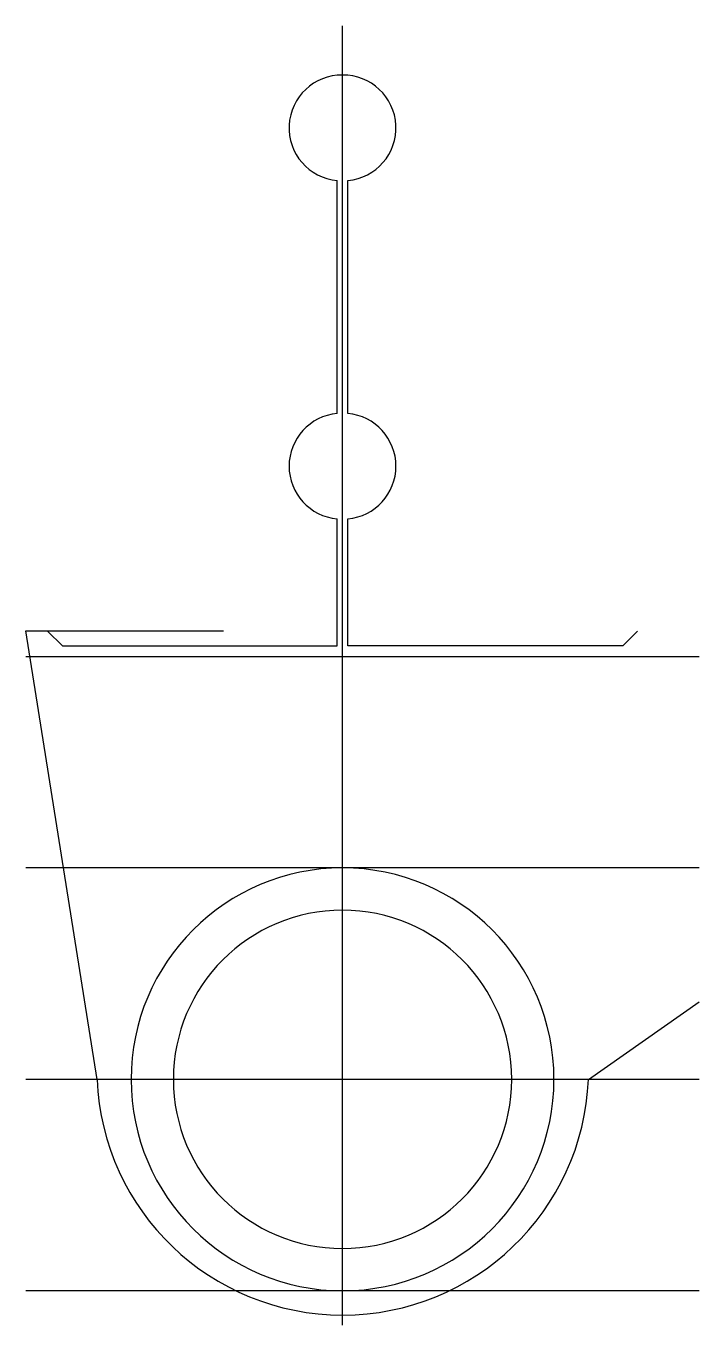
# Model space of a CAD drawing. Extents: x -15 to 16.9, y -31.6 to 29.8.
import ezdxf

# ---------------------------------------------------------------- set-up
doc = ezdxf.new("R2010")
doc.units = 0
doc.layers.get('0').update_dxf_attribs({"linetype": 'CONTINUOUS'})

msp = doc.modelspace()

# ---------------------------------------------------------------- linework, layer by layer
at = {"linetype": 'CONTINUOUS'}
for p, q in [((0, -31.62), (0, 29.82)), ((-0.25, 11.49), (-0.25, 22.51)), ((0.25, 11.49), (0.25, 22.51)), ((-0.25, 0.5), (-0.25, 6.51)), ((0.25, 0.5), (0.25, 6.51)), ((-11.61, -20), (-14.97, 1.22)), ((-14.97, 1.22), (-5.63, 1.22)), ((-13.25, 0.5), (-13.95, 1.2)), ((13.25, 0.5), (13.95, 1.2)), ((-14.97, 0), (16.86, 0)), ((-13.25, 0.5), (-0.25, 0.5)), ((13.25, 0.5), (0.25, 0.5)), ((16.86, -10), (-14.97, -10)), ((11.63, -20), (16.86, -16.33)), ((16.86, -20), (-14.97, -20)), ((16.86, -30), (-14.97, -30))]:
    msp.add_line(p, q, dxfattribs=at)
for centre, radius, start, end in [((-0.028, 25), 2.5, 89.34852, 264.91522), ((0.028, 25), 2.5, 275.08478, 90.65148), ((-0.027, 9), 2.5, 95.1264, 264.8736), ((0.027, 9), 2.5, 275.1264, 84.8736), ((0, -20), 10, 90, 270), ((0, -20), 10, 270, 90), ((0, -20), 8, 90, 270), ((0, -20), 8, 270, 90), ((0.01, -19.518), 11.63, 182.37618, 357.62382)]:
    msp.add_arc(centre, radius, start, end, dxfattribs=at)

doc.saveas('drawing.dxf')
